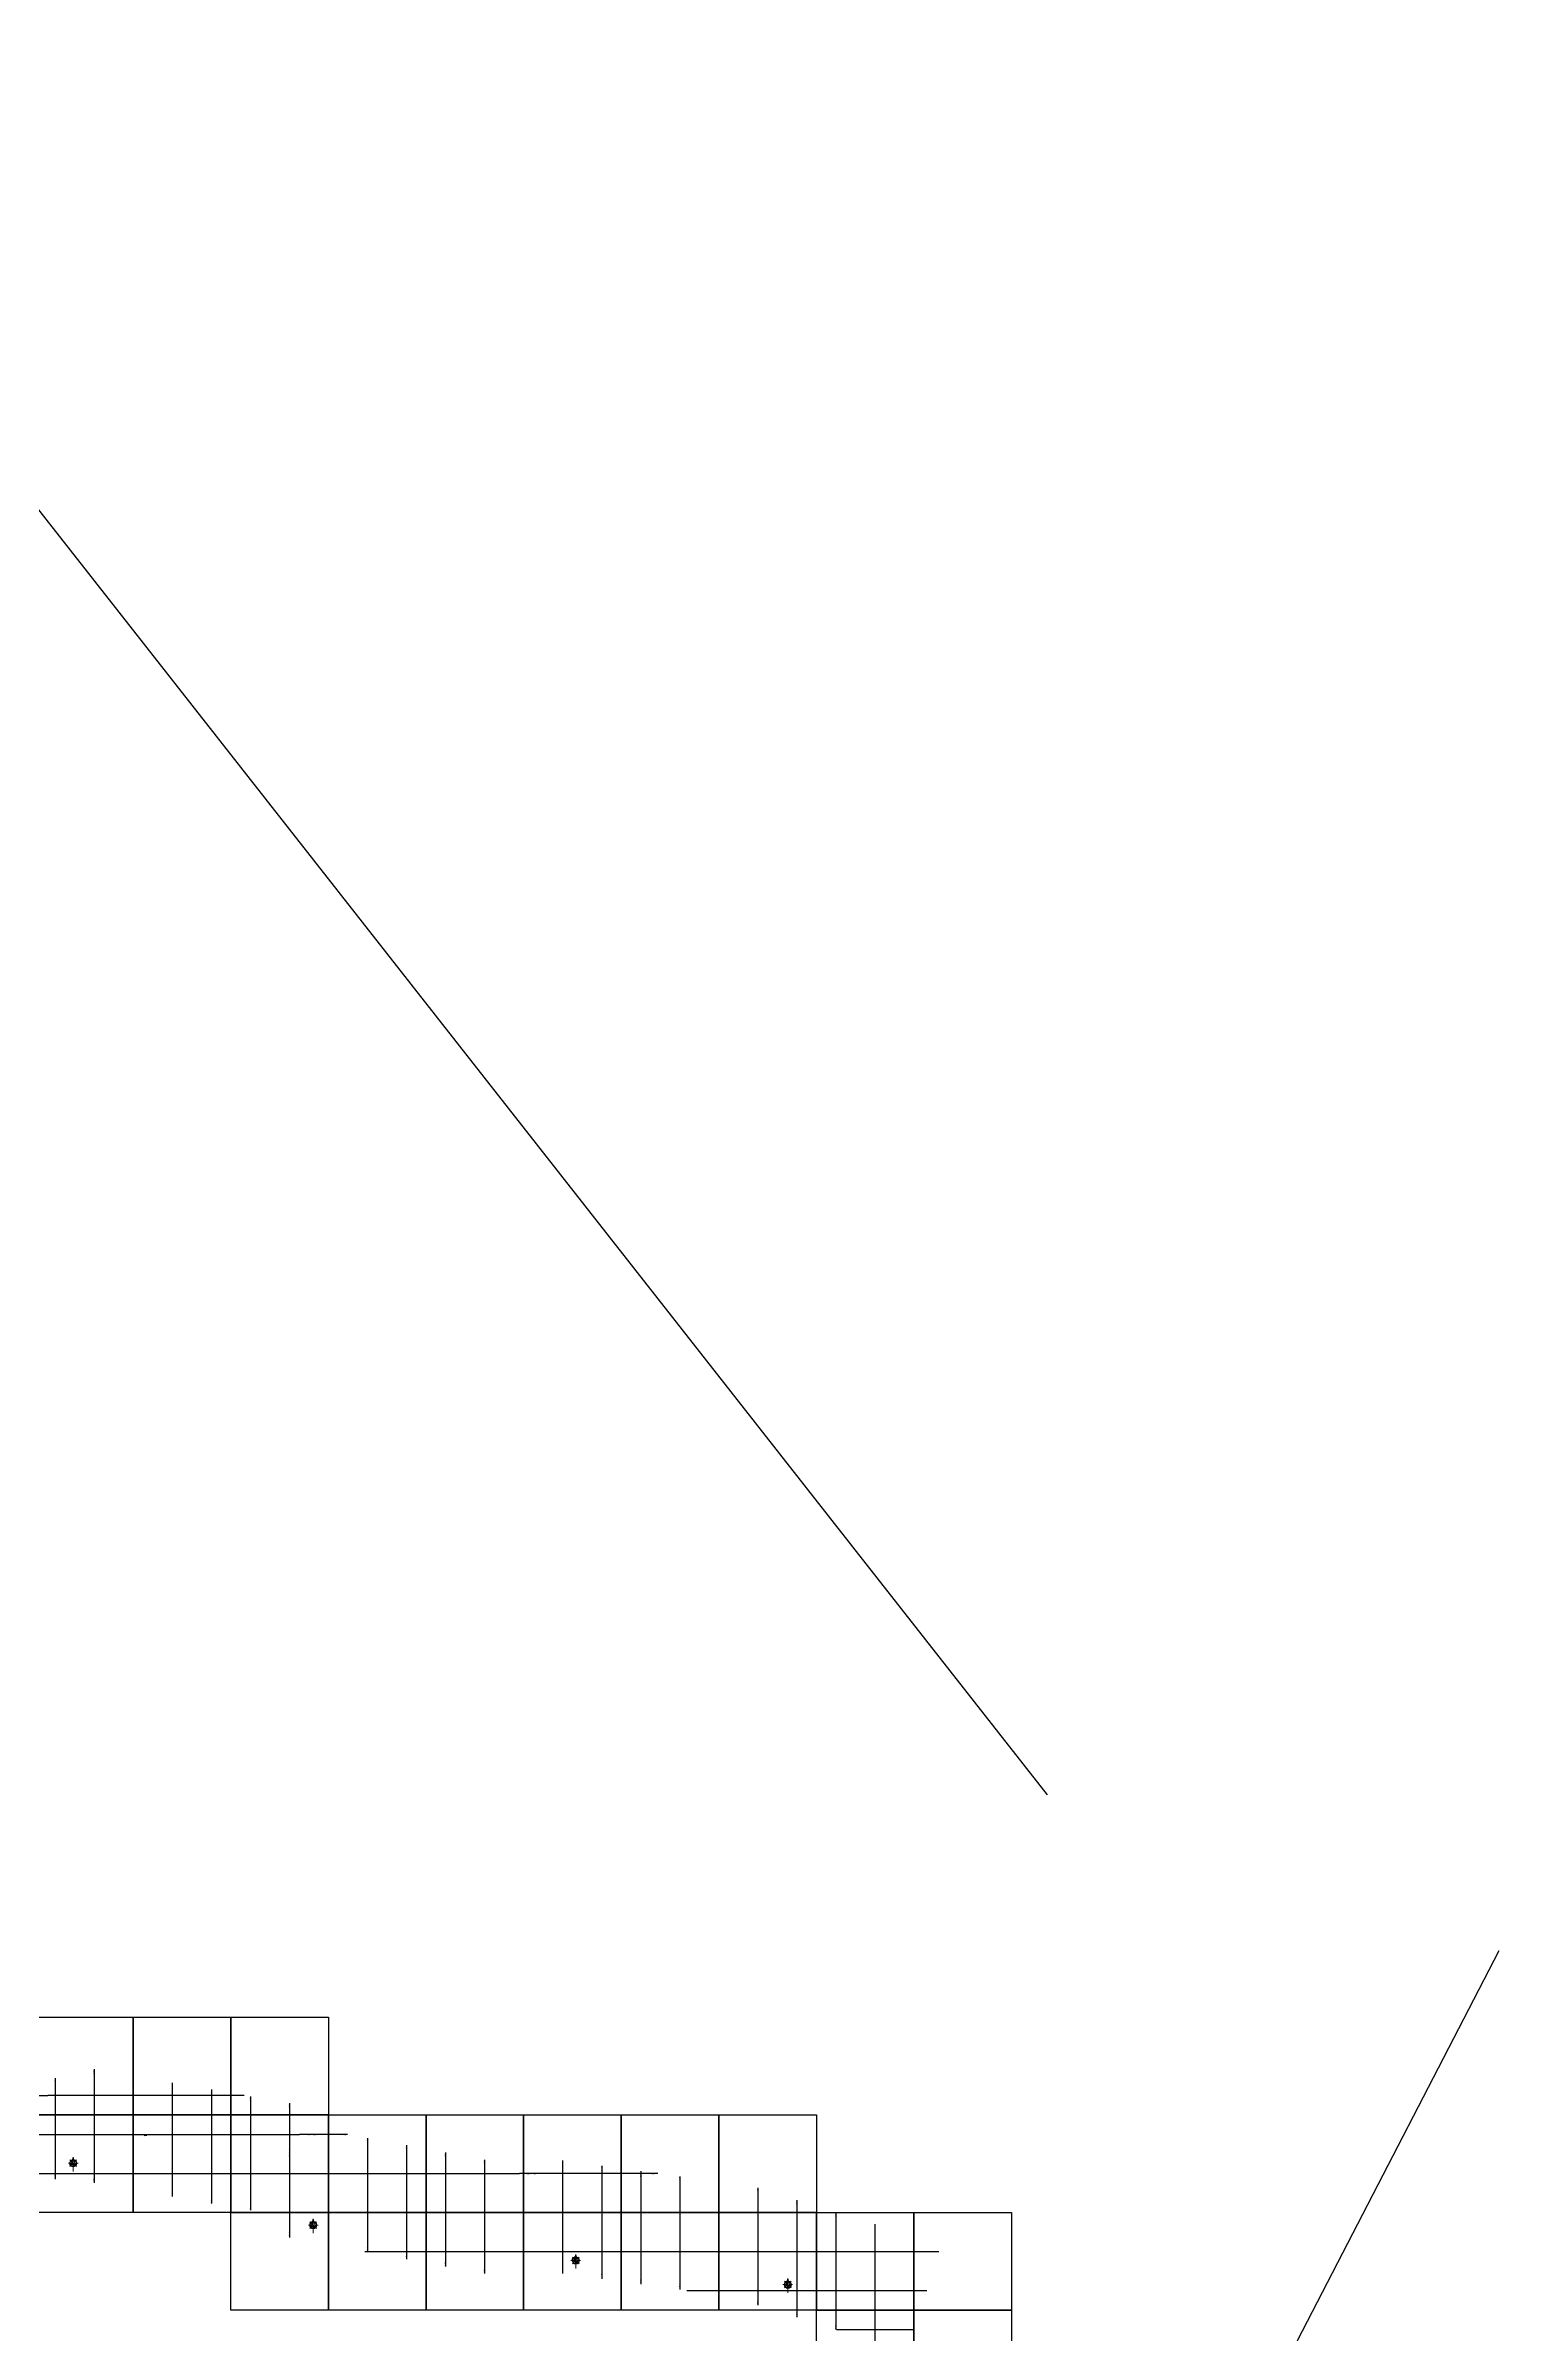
# Model space of a CAD drawing. Header units: metres. Extents: x 315735 to 333998, y 7388583 to 7411856.
# Drawn here: x 326552 to 333998, y 7396376 to 7408104 of the extents above; entities that cross this region are included whole.
import ezdxf
from ezdxf.enums import TextEntityAlignment as Align

# ---------------------------------------------------------------- set-up
doc = ezdxf.new("R2010")
doc.units = ezdxf.units.M
doc.header["$LTSCALE"] = 10
doc.layers.add('_AUXILIAR', color=7, linetype='Continuous', lineweight=30)
doc.layers.add('VNOR', color=2, linetype='Continuous', lineweight=9)
doc.layers.add('_MARCAÇÕES PERFIL', color=6, linetype='Continuous', plot=False)
for name, color, linetype in [('A-IMAGENS', 255, 'Continuous'), ('f-malha', 252, 'Continuous'), ('f-malha-txt', 8, 'Continuous')]:
    doc.layers.add(name, color=color, linetype=linetype)
doc.styles.add('R200', font='simplex.shx', dxfattribs={"height": 5})
doc.styles.add('R60', font='arial.ttf', dxfattribs={"height": 1.5})
picture_1 = doc.add_image_def('image4.jpg', size_in_pixel=(5000, 5000))
picture_2 = doc.add_image_def('image5.jpg', size_in_pixel=(5000, 5000))
picture_3 = doc.add_image_def('image6.jpg', size_in_pixel=(5000, 5000))
picture_4 = doc.add_image_def('image7.jpg', size_in_pixel=(5000, 5000))
picture_5 = doc.add_image_def('image8.jpg', size_in_pixel=(5000, 5000))
picture_6 = doc.add_image_def('image9.jpg', size_in_pixel=(5000, 5000))
picture_7 = doc.add_image_def('image10.jpg', size_in_pixel=(5000, 5000))
picture_8 = doc.add_image_def('image11.jpg', size_in_pixel=(5000, 5000))
picture_9 = doc.add_image_def('image30.jpg', size_in_pixel=(5000, 5000))
picture_10 = doc.add_image_def('image31.jpg', size_in_pixel=(5000, 5000))
picture_11 = doc.add_image_def('image32.jpg', size_in_pixel=(5000, 5000))
picture_12 = doc.add_image_def('image33.jpg', size_in_pixel=(5000, 5000))
picture_13 = doc.add_image_def('image34.jpg', size_in_pixel=(5000, 5000))
picture_14 = doc.add_image_def('image39.jpg', size_in_pixel=(5000, 5000))
picture_15 = doc.add_image_def('image40.jpg', size_in_pixel=(5000, 5000))
picture_16 = doc.add_image_def('image86.jpg', size_in_pixel=(5000, 5000))
picture_17 = doc.add_image_def('image87.jpg', size_in_pixel=(5000, 5000))
picture_18 = doc.add_image_def('image88.jpg', size_in_pixel=(5000, 5000))
picture_19 = doc.add_image_def('image89.jpg', size_in_pixel=(5000, 5000))
picture_20 = doc.add_image_def('image97.jpg', size_in_pixel=(5000, 5000))
picture_21 = doc.add_image_def('image98.jpg', size_in_pixel=(5000, 5000))

# ---------------------------------------------------------------- blocks, each defined once
blk = doc.blocks.new('*X116')
at = {"color": 0}
for p, q in [((142.8, -426.3), (147.6, -421.4)), ((143, -425.6), (147.6, -420.9)), ((143.2, -424.8), (147.6, -420.4)), ((143.4, -424.1), (147.6, -419.8)), ((143.6, -423.4), (147.6, -419.3)), ((143.8, -422.6), (147.6, -418.8)), ((144, -421.9), (147.6, -418.2)), ((144.2, -421.2), (147.6, -417.7)), ((144.4, -420.4), (147.6, -417.2)), ((144.6, -419.7), (147.6, -416.7)), ((144.8, -419), (147.6, -416.1)), ((145, -418.3), (147.6, -415.6)), ((145.2, -417.5), (147.6, -415.1)), ((145.4, -416.8), (147.6, -414.5)), ((145.6, -416.1), (147.6, -414)), ((145.8, -415.3), (147.6, -413.5)), ((146, -414.6), (147.6, -412.9)), ((146.2, -413.9), (147.6, -412.4)), ((146.4, -413.1), (147.6, -411.9)), ((146.6, -412.4), (147.6, -411.3)), ((146.8, -411.7), (147.6, -410.8)), ((147, -411), (147.6, -410.3)), ((147.2, -410.2), (147.6, -409.8)), ((147.4, -409.5), (147.6, -409.2)), ((147.6, -408.8), (147.6, -408.7))]:
    blk.add_line(p, q, dxfattribs=at)
blk = doc.blocks.new('NORTE')
at = {"layer": 'VNOR'}
for p, q in [((-3.6, 0), (-10.3, 0)), ((-2.8, 2.8), (-7.1, 7.1)), ((0, 13), (0, -2.6)), ((2.8, 2.8), (7.1, 7.1)), ((3.6, 0), (10.3, 0)), ((-2.8, -2.8), (-7.1, -7.1)), ((0, -5.3), (0, -17.3)), ((2.8, -2.8), (7.1, -7.1))]:
    blk.add_line(p, q, dxfattribs=at)
for points in [[(-7.8, 0, 1), (7.8, 0, 0.359415), (1.5, 7.6, 1)], [(-1.5, 7.6, 0.359415), (-7.8, 0, 1)]]:
    blk.add_lwpolyline(points, format="xyb", dxfattribs=at)
blk.add_lwpolyline([(-4.9, -4.8), (0, 13), (4.9, -4.8), (0, 0), (-4.9, -4.8)], dxfattribs=at)
for start, end in [(105.027, 180), (180, 0), (0, 74.973)]:
    blk.add_arc((0, 0), 6.79, start, end, dxfattribs=at)
at = {"layer": 'VNOR', "xscale": 0.9704247146844865, "yscale": 0.9704247146844865, "zscale": 0.9704247146844865}
blk.add_blockref('*X116', (-143.3, 409.4), dxfattribs=at)
at = {"layer": 'VNOR', "style": 'R200'}
blk.add_attdef('NORTE', (-1.4, -6.1), '', height=3.93, dxfattribs=at)

msp = doc.modelspace()

# ---------------------------------------------------------------- linework, layer by layer
at = {"extrusion": (-0.027466, 0.960796, 0.275891), "elevation": 7098425.55}
msp.add_lwpolyline([(-538316.972, -2037394.592), (-538302.933, -2037395.146)], dxfattribs=at)
at = {"layer": '_AUXILIAR'}
msp.add_lwpolyline([(329550.963, 7389738.824), (333998.464, 7398343.203)], dxfattribs=at)
at = {"layer": '_MARCAÇÕES PERFIL'}
msp.add_line((331683.412, 7399139.712), (324649.173, 7408104.191), dxfattribs=at)
at = {"layer": 'f-malha'}
for p, q in [((326800, 7397734.719), (326800, 7397151.963)), ((325293.334, 7397600), (326562.329, 7397600)), ((327568.36, 7397600), (326562.329, 7397600)), ((326600, 7397687.544), (326600, 7397169.846)), ((327000, 7397699.652), (327000, 7397116.896)), ((327200, 7397664.586), (327200, 7397081.765)), ((327400, 7397629.519), (327400, 7397046.763)), ((327600, 7397594.452), (327600, 7397011.696)), ((327800, 7397559.386), (327800, 7397301.883)), ((325701.3, 7397400), (326561.445, 7397400)), ((326561.445, 7397400), (327851.129, 7397400)), ((328098.108, 7397400), (327851.129, 7397400)), ((328000, 7397418.118), (328000, 7396834.412)), ((328200, 7397381.184), (328200, 7396797.478)), ((327800, 7397301.883), (327800, 7396871.346)), ((328400, 7397344.249), (328400, 7396760.544)), ((328600, 7397307.315), (328600, 7396723.609)), ((328800, 7397270.381), (328800, 7396686.675)), ((329000, 7397254.796), (329000, 7396649.741)), ((329200, 7397267.146), (329200, 7396687.726)), ((326252.198, 7397200), (326560.56, 7397200)), ((326560.56, 7397200), (327746.909, 7397200)), ((327746.909, 7397200), (328979.412, 7397200)), ((329687.455, 7397200), (328979.412, 7397200)), ((329400, 7397239.596), (329400, 7396660.176)), ((329600, 7397212.047), (329600, 7396632.627)), ((329800, 7397184.497), (329800, 7396605.077)), ((330000, 7397187.556), (330000, 7396577.528)), ((330200, 7397125.648), (330200, 7396524.652)), ((330400, 7397063.603), (330400, 7396462.676)), ((327666.709, 7397000), (328962.755, 7397000)), ((328962.755, 7397000), (330605.251, 7397000)), ((330600, 7397001.627), (330600, 7396400.7)), ((330800, 7396939.651), (330800, 7396338.723)), ((328186.343, 7396800), (328946.098, 7396800)), ((328946.098, 7396800), (331127.078, 7396800)), ((331000, 7396877.675), (331000, 7396389.912)), ((329836.858, 7396600), (331065.102, 7396600)), ((330602.257, 7396400), (331003.126, 7396400))]:
    msp.add_line(p, q, dxfattribs=at)

# ---------------------------------------------------------------- block references
at = {"layer": 'f-malha', "xscale": 2.4, "yscale": 2.4, "zscale": 2.4}
for p in [(326692.196, 7397251.965), (327921.853, 7396935.492), (329266.821, 7396753.876), (330353.406, 7396630.011)]:
    msp.add_blockref('NORTE', p, dxfattribs=at).add_auto_attribs({'NORTE': 'N'})

# ---------------------------------------------------------------- texts
at = {"layer": 'f-malha-txt', "style": 'R60'}
for s, rotation, p in [('E=326800', 90, (326800, 7397730.645)), ('E=326600', 90, (326600, 7397677.391)), ('N=7397600', 180, (326621.938, 7397600)), ('E=327000', 90, (327000, 7397696.021)), ('E=327200', 90, (327200, 7397661.97)), ('E=327400', 90, (327400, 7397625.654)), ('E=327600', 90, (327600, 7397591.391)), ('E=327800', 90, (327800, 7397555.143)), ('N=7397400', 180, (326627.059, 7397400)), ('N=7397400', 180, (327919.67, 7397400)), ('E=328000', 90, (328000, 7397398.057)), ('E=328200', 90, (328200, 7397378.202)), ('E=327800', 90, (327800, 7397301.583)), ('E=328400', 90, (328400, 7397341.811)), ('E=328600', 90, (328600, 7397304.295)), ('E=328800', 90, (328800, 7397267.098)), ('E=329200', 90, (329200, 7397262.809)), ('N=7397200', 180, (326629.001, 7397200)), ('N=7397200', 180, (327860.061, 7397200)), ('E=329000', 90, (329000, 7397220.87)), ('N=7397200', 180, (329012.293, 7397200)), ('N=7397200', 180, (329047.858, 7397200)), ('E=329400', 90, (329400, 7397235.618)), ('E=329600', 90, (329600, 7397198.316)), ('E=329800', 90, (329800, 7397179.553)), ('E=330000', 90, (329999.95, 7397152.457)), ('E=330200', 90, (330200, 7397122.363)), ('E=330400', 90, (330400, 7397060.387)), ('N=7397000', 180, (327685.484, 7397000.513)), ('N=7397000', 180, (327718.955, 7397000)), ('N=7397000', 180, (329026.055, 7396999.95)), ('E=330600', 90, (330600, 7396997.598)), ('E=330800', 90, (330800, 7396937.249)), ('N=7396800', 180, (328209.933, 7396800)), ('N=7396800', 180, (329005.613, 7396800)), ('E=331000', 90, (331000, 7396875.273)), ('N=7396600', 180, (329880.184, 7396600)), ('N=7396600', 180, (330155.912, 7396600)), ('N=7396600', 180, (330202.961, 7396600)), ('E=330400', 90, (330400, 7396486.447)), ('E=330600', 90, (330600, 7396424.091)), ('E=331000', 90, (331000, 7396422.107))]:
    msp.add_text(s, height=3, rotation=rotation, dxfattribs=at).set_placement(p, align=Align.BOTTOM_RIGHT)
for s, rotation, p in [('N=7397600', 180, (326614.736, 7397600)), ('N=7397600', 180, (327566.106, 7397600)), ('N=7397400', 180, (326619.073, 7397400)), ('N=7397400', 180, (327913.511, 7397400)), ('N=7397400', 180, (328094.296, 7397400)), ('E=327800', 90, (327800, 7397302.183)), ('N=7397200', 180, (326596.411, 7397200)), ('E=326600', 90, (326600, 7397172.649)), ('E=326800', 90, (326800, 7397155.667)), ('E=327000', 90, (326999.95, 7397119.94)), ('N=7397200', 180, (327779.935, 7397200)), ('N=7397200', 180, (329677.007, 7397200)), ('E=327200', 90, (327200, 7397084.999)), ('E=327400', 90, (327400, 7397050.377)), ('E=327600', 90, (327600, 7397014.745)), ('E=327800', 90, (327800, 7396876.905)), ('N=7397000', 180, (329015.465, 7397000.05)), ('N=7397000', 180, (330288.798, 7397000.05)), ('N=7397000', 180, (330326.358, 7397000)), ('N=7397000', 180, (330591.787, 7397000)), ('E=328000', 90, (327999.95, 7396839.007)), ('E=328200', 90, (328200, 7396802.268)), ('E=328400', 90, (328400, 7396764.504)), ('N=7396800', 180, (328998.12, 7396800)), ('E=329000', 90, (329000, 7396775.461)), ('N=7396800', 180, (330234.269, 7396800)), ('N=7396800', 180, (330267.732, 7396800)), ('N=7396800', 180, (331120.544, 7396800)), ('E=328600', 90, (328600, 7396727.658)), ('E=328800', 90, (328800, 7396689.472)), ('E=329000', 90, (328999.95, 7396719.063)), ('E=329200', 90, (329200, 7396693.026)), ('E=329400', 90, (329400, 7396667.343)), ('E=329600', 90, (329600, 7396639.117)), ('E=329800', 90, (329800, 7396610.386)), ('E=330000', 90, (330000, 7396579.329)), ('E=330200', 90, (330200, 7396527.89)), ('N=7396600', 180, (331058.796, 7396600)), ('N=7396400', 180, (330641.931, 7396400)), ('N=7396400', 180, (330996.82, 7396400))]:
    msp.add_text(s, height=3, rotation=rotation, dxfattribs=at).set_placement(p, align=Align.BOTTOM_LEFT)

# ---------------------------------------------------------------- pictures from other files: only their frames are drawn
at = {"layer": 'A-IMAGENS', "transparency": 33554687}
image = msp.add_image(picture_19, insert=(326499.95, 7397500.05), size_in_units=(500, 500), dxfattribs=dict(at, brightness=90))
image.dxf.flags = 6
image = msp.add_image(picture_17, insert=(326999.95, 7397500.05), size_in_units=(500, 500), dxfattribs=dict(at, brightness=90))
image.dxf.flags = 6
image = msp.add_image(picture_13, insert=(327499.95, 7397500.05), size_in_units=(500, 500), dxfattribs=dict(at, brightness=90))
image.dxf.flags = 6
image = msp.add_image(picture_18, insert=(326499.95, 7397000.05), size_in_units=(500, 500), dxfattribs=dict(at, brightness=90))
image.dxf.flags = 6
image = msp.add_image(picture_16, insert=(326999.95, 7397000.05), size_in_units=(500, 500), dxfattribs=dict(at, brightness=90))
image.dxf.flags = 6
image = msp.add_image(picture_12, insert=(327499.95, 7397000.05), size_in_units=(500, 500), dxfattribs=dict(at, brightness=90))
image.dxf.flags = 6
image = msp.add_image(picture_10, insert=(327999.95, 7397000.05), size_in_units=(500, 500), dxfattribs=dict(at, brightness=90))
image.dxf.flags = 6
image = msp.add_image(picture_2, insert=(328499.95, 7397000.05), size_in_units=(500, 500), dxfattribs=dict(at, brightness=90))
image.dxf.flags = 6
image = msp.add_image(picture_4, insert=(328999.95, 7397000.05), size_in_units=(500, 500), dxfattribs=dict(at, brightness=90))
image.dxf.flags = 6
image = msp.add_image(picture_8, insert=(329499.95, 7397000.05), size_in_units=(500, 500), dxfattribs=dict(at, brightness=90))
image.dxf.flags = 6
image = msp.add_image(picture_6, insert=(329999.95, 7397000.05), size_in_units=(500, 500), dxfattribs=dict(at, brightness=90))
image.dxf.flags = 6
image = msp.add_image(picture_11, insert=(327499.95, 7396500.05), size_in_units=(500, 500), dxfattribs=dict(at, brightness=90))
image.dxf.flags = 6
image = msp.add_image(picture_9, insert=(327999.95, 7396500.05), size_in_units=(500, 500), dxfattribs=dict(at, brightness=90))
image.dxf.flags = 6
image = msp.add_image(picture_1, insert=(328499.95, 7396500.05), size_in_units=(500, 500), dxfattribs=dict(at, brightness=90))
image.dxf.flags = 6
image = msp.add_image(picture_3, insert=(328999.95, 7396500.05), size_in_units=(500, 500), dxfattribs=dict(at, brightness=90))
image.dxf.flags = 6
image = msp.add_image(picture_7, insert=(329499.95, 7396500.05), size_in_units=(500, 500), dxfattribs=dict(at, brightness=90))
image.dxf.flags = 6
image = msp.add_image(picture_5, insert=(329999.95, 7396500.05), size_in_units=(500, 500), dxfattribs=dict(at, brightness=90))
image.dxf.flags = 6
image = msp.add_image(picture_15, insert=(330499.95, 7396500.05), size_in_units=(500, 500), dxfattribs=dict(at, brightness=90))
image.dxf.flags = 6
image = msp.add_image(picture_21, insert=(330999.95, 7396500.05), size_in_units=(500, 500), dxfattribs=dict(at, brightness=90))
image.dxf.flags = 6
image = msp.add_image(picture_14, insert=(330499.95, 7396000.05), size_in_units=(500, 500), dxfattribs=dict(at, brightness=90))
image.dxf.flags = 6
image = msp.add_image(picture_20, insert=(330999.95, 7396000.05), size_in_units=(500, 500), dxfattribs=dict(at, brightness=90))
image.dxf.flags = 6

doc.saveas('drawing.dxf')
